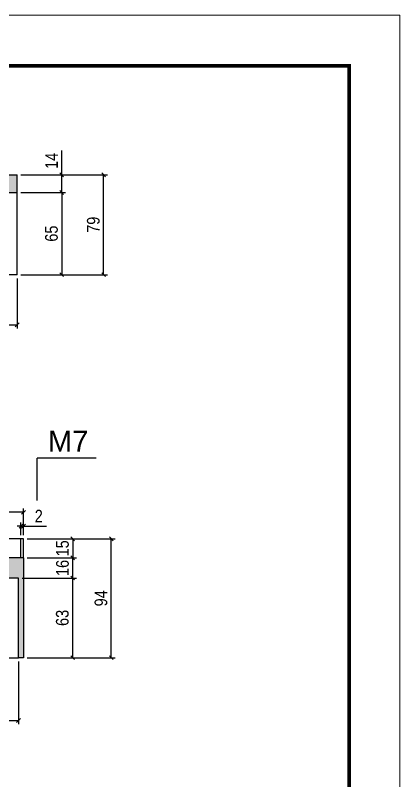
# Model space of a CAD drawing. Extents: x 2603 to 22413, y 1253 to 30260.
# Drawn here: x 5369 to 5673, y 17778 to 18383 of the extents above; entities that cross this region are included whole.
import ezdxf

# ---------------------------------------------------------------- set-up
doc = ezdxf.new("R2010")
doc.units = 0
doc.linetypes.add('DASHED', pattern=[0.75, 0.5, -0.25])
for name, color, linetype in [('COTA', 241, 'Continuous'), ('NOMENCLATURA', 7, 'Continuous'), ('Painéis', 200, 'Continuous')]:
    doc.layers.add(name, color=color, linetype=linetype)
doc.layers.add('Folhas', color=255, linetype='Continuous', lineweight=9)
doc.layers.add('SARRAFO DE PRESSAO', color=251, linetype='DASHED', lineweight=9)
doc.styles.add('COTA TECNICA', font='techl___.ttf', dxfattribs={"height": 10})
doc.styles.get("Standard").update_dxf_attribs({"font": 'arial.ttf'})
doc.dimstyles.new('PAINEL', dxfattribs={"dimtxt": 10, "dimasz": 3, "dimexe": 3, "dimexo": 3, "dimgap": 3, "dimtad": 1, "dimdec": 1, "dimzin": 12, "dimdsep": 46, "dimtxsty": 'COTA TECNICA', "dimblk1": 'OBLIQUE', "dimblk2": 'OBLIQUE', "dimsah": 1, "dimcen": 0.9, "dimclrd": 4, "dimclre": 4, "dimclrt": 240, "dimadec": 1, "dimazin": 3, "dimtfac": 1, "dimtdec": 1, "dimtmove": 0, "dimatfit": 3, "dimfxl": 1, "dimtolj": 1, "dimtzin": 12, "dimarcsym": 0})

# ---------------------------------------------------------------- blocks, each defined once
blk = doc.blocks.new('9999999999')
at = {"layer": 'Folhas'}
blk.add_lwpolyline([(98138.98, 34190.21), (99623.98, 34190.21), (99623.98, 35240.21), (98138.98, 35240.21)], close=True, dxfattribs=at)
at = {"layer": 'Folhas', "color": 30, "const_width": 3}
blk.add_lwpolyline([(98213.98, 34230.21), (99583.98, 34230.21), (99583.98, 35200.21), (98213.98, 35200.21)], close=True, dxfattribs=at)
blk = doc.blocks.new('_Oblique')
at = {"color": 0, "linetype": 'ByBlock', "lineweight": -2}
blk.add_line((-0.5, -0.5), (0.5, 0.5), dxfattribs=at)
blk = doc.blocks.new('*D2070')
at = {"layer": 'COTA', "color": 4, "linetype": 'ByBlock', "lineweight": -2, "transparency": 16777216}
for p, q in [((5373.19, 18243.3), (5408.44, 18243.3)), ((5405.44, 18243.3), (5405.44, 18178.3)), ((5373.19, 18178.3), (5408.44, 18178.3))]:
    blk.add_line(p, q, dxfattribs=at)
at = {"layer": 'Defpoints', "color": 0, "linetype": 'ByBlock', "transparency": 16777216}
for p in [(5370.19, 18243.3), (5370.19, 18178.3), (5405.44, 18178.3)]:
    blk.add_point(p, dxfattribs=at)
at = {"layer": 'COTA', "color": 4, "linetype": 'ByBlock', "lineweight": -2, "transparency": 16777216, "xscale": 3, "yscale": 3, "zscale": 3}
for p, rotation in [((5405.44, 18243.3), 90), ((5405.44, 18178.3), 270)]:
    blk.add_blockref('_Oblique', p, dxfattribs=dict(at, rotation=rotation))
at = {"layer": 'COTA', "color": 240, "linetype": 'ByBlock', "transparency": 16777216, "insert": (5397.33, 18210.8), "char_height": 10, "attachment_point": 5, "rotation": 90, "style": 'COTA TECNICA'}
blk.add_mtext('\\A1;65', dxfattribs=at)
blk = doc.blocks.new('*D2071')
at = {"layer": 'COTA', "color": 4, "linetype": 'ByBlock', "lineweight": -2, "transparency": 16777216}
for p, q in [((5405.44, 18257.3), (5405.44, 18276.41)), ((5373.19, 18257.3), (5408.44, 18257.3)), ((5405.44, 18243.3), (5405.44, 18257.3)), ((5373.19, 18243.3), (5408.44, 18243.3))]:
    blk.add_line(p, q, dxfattribs=at)
at = {"layer": 'Defpoints', "color": 0, "linetype": 'ByBlock', "transparency": 16777216}
for p in [(5370.19, 18257.3), (5405.44, 18257.3), (5370.19, 18243.3)]:
    blk.add_point(p, dxfattribs=at)
at = {"layer": 'COTA', "color": 4, "linetype": 'ByBlock', "lineweight": -2, "transparency": 16777216, "xscale": 3, "yscale": 3, "zscale": 3}
for p, rotation in [((5405.44, 18257.3), 90), ((5405.44, 18243.3), 270)]:
    blk.add_blockref('_Oblique', p, dxfattribs=dict(at, rotation=rotation))
at = {"layer": 'COTA', "color": 240, "linetype": 'ByBlock', "transparency": 16777216, "insert": (5397.37, 18268.35), "char_height": 10, "attachment_point": 5, "rotation": 90, "style": 'COTA TECNICA'}
blk.add_mtext('\\A1;14', dxfattribs=at)
blk = doc.blocks.new('*D2072')
at = {"layer": 'COTA', "color": 4, "linetype": 'ByBlock', "lineweight": -2, "transparency": 16777216}
for p, q in [((5373.19, 18257.3), (5441.59, 18257.3)), ((5438.59, 18178.3), (5438.59, 18257.3)), ((5373.19, 18178.3), (5441.59, 18178.3))]:
    blk.add_line(p, q, dxfattribs=at)
at = {"layer": 'Defpoints', "color": 0, "linetype": 'ByBlock', "transparency": 16777216}
for p in [(5370.19, 18257.3), (5438.59, 18257.3), (5370.19, 18178.3)]:
    blk.add_point(p, dxfattribs=at)
at = {"layer": 'COTA', "color": 4, "linetype": 'ByBlock', "lineweight": -2, "transparency": 16777216, "xscale": 3, "yscale": 3, "zscale": 3}
for p, rotation in [((5438.59, 18257.3), 90), ((5438.59, 18178.3), 270)]:
    blk.add_blockref('_Oblique', p, dxfattribs=dict(at, rotation=rotation))
at = {"layer": 'COTA', "color": 240, "linetype": 'ByBlock', "transparency": 16777216, "insert": (5430.48, 18217.8), "char_height": 10, "attachment_point": 5, "rotation": 90, "style": 'COTA TECNICA'}
blk.add_mtext('\\A1;79', dxfattribs=at)
blk = doc.blocks.new('*D2073')
at = {"layer": 'COTA', "color": 4, "linetype": 'ByBlock', "lineweight": -2, "transparency": 16777216}
for p, q in [((5280.19, 18175.3), (5280.19, 18135.69)), ((5370.19, 18175.3), (5370.19, 18135.69)), ((5280.19, 18138.69), (5370.19, 18138.69))]:
    blk.add_line(p, q, dxfattribs=at)
at = {"layer": 'Defpoints', "color": 0, "linetype": 'ByBlock', "transparency": 16777216}
for p in [(5280.19, 18178.3), (5370.19, 18178.3), (5370.19, 18138.69)]:
    blk.add_point(p, dxfattribs=at)
at = {"layer": 'COTA', "color": 4, "linetype": 'ByBlock', "lineweight": -2, "transparency": 16777216, "xscale": 3, "yscale": 3, "zscale": 3, "rotation": 180}
blk.add_blockref('_Oblique', (5280.19, 18138.69), dxfattribs=at)
at = {"layer": 'COTA', "color": 4, "linetype": 'ByBlock', "lineweight": -2, "transparency": 16777216, "xscale": 3, "yscale": 3, "zscale": 3}
blk.add_blockref('_Oblique', (5370.19, 18138.69), dxfattribs=at)
at = {"layer": 'COTA', "color": 240, "linetype": 'ByBlock', "transparency": 16777216, "insert": (5325.19, 18146.82), "char_height": 10, "attachment_point": 5, "style": 'COTA TECNICA'}
blk.add_mtext('\\A1;90', dxfattribs=at)
blk = doc.blocks.new('*D2076')
at = {"layer": 'COTA', "color": 4, "linetype": 'ByBlock', "lineweight": -2, "transparency": 16777216}
for p, q in [((5169.69, 17872.44), (5169.69, 17822.85)), ((5371.19, 17872.44), (5371.19, 17822.85)), ((5169.69, 17825.85), (5371.19, 17825.85))]:
    blk.add_line(p, q, dxfattribs=at)
at = {"layer": 'Defpoints', "color": 0, "linetype": 'ByBlock', "transparency": 16777216}
for p in [(5169.69, 17875.44), (5371.19, 17875.44), (5371.19, 17825.85)]:
    blk.add_point(p, dxfattribs=at)
at = {"layer": 'COTA', "color": 4, "linetype": 'ByBlock', "lineweight": -2, "transparency": 16777216, "xscale": 3, "yscale": 3, "zscale": 3, "rotation": 180}
blk.add_blockref('_Oblique', (5169.69, 17825.85), dxfattribs=at)
at = {"layer": 'COTA', "color": 4, "linetype": 'ByBlock', "lineweight": -2, "transparency": 16777216, "xscale": 3, "yscale": 3, "zscale": 3}
blk.add_blockref('_Oblique', (5371.19, 17825.85), dxfattribs=at)
at = {"layer": 'COTA', "color": 240, "linetype": 'ByBlock', "transparency": 16777216, "insert": (5270.44, 17833.96), "char_height": 10, "attachment_point": 5, "style": 'COTA TECNICA'}
blk.add_mtext('\\A1;201.5', dxfattribs=at)
blk = doc.blocks.new('*D2181')
at = {"layer": 'COTA', "color": 4, "linetype": 'ByBlock', "lineweight": -2, "transparency": 16777216}
for p, q in [((5202.69, 17972.44), (5202.69, 17993.45)), ((5375.19, 17972.44), (5375.19, 17993.45)), ((5375.19, 17990.45), (5202.69, 17990.45))]:
    blk.add_line(p, q, dxfattribs=at)
at = {"layer": 'Defpoints', "color": 0, "linetype": 'ByBlock', "transparency": 16777216}
for p in [(5202.69, 17990.45), (5202.69, 17969.44), (5375.19, 17969.44)]:
    blk.add_point(p, dxfattribs=at)
at = {"layer": 'COTA', "color": 4, "linetype": 'ByBlock', "lineweight": -2, "transparency": 16777216, "xscale": 3, "yscale": 3, "zscale": 3, "rotation": 180}
blk.add_blockref('_Oblique', (5202.69, 17990.45), dxfattribs=at)
at = {"layer": 'COTA', "color": 4, "linetype": 'ByBlock', "lineweight": -2, "transparency": 16777216, "xscale": 3, "yscale": 3, "zscale": 3}
blk.add_blockref('_Oblique', (5375.19, 17990.45), dxfattribs=at)
at = {"layer": 'COTA', "color": 240, "linetype": 'ByBlock', "transparency": 16777216, "insert": (5288.94, 17998.56), "char_height": 10, "attachment_point": 5, "style": 'COTA TECNICA'}
blk.add_mtext('\\A1;172.5', dxfattribs=at)
blk = doc.blocks.new('*D2182')
at = {"layer": 'COTA', "color": 4, "linetype": 'ByBlock', "lineweight": -2, "transparency": 16777216}
for p, q in [((5373.19, 17972.44), (5373.19, 17982.44)), ((5375.19, 17972.44), (5375.19, 17982.44)), ((5373.19, 17979.44), (5370.19, 17979.44)), ((5373.19, 17979.44), (5375.19, 17979.44)), ((5375.19, 17979.44), (5393.3, 17979.44))]:
    blk.add_line(p, q, dxfattribs=at)
at = {"layer": 'Defpoints', "color": 0, "linetype": 'ByBlock', "transparency": 16777216}
for p in [(5375.19, 17979.44), (5373.19, 17969.44), (5375.19, 17969.44)]:
    blk.add_point(p, dxfattribs=at)
at = {"layer": 'COTA', "color": 4, "linetype": 'ByBlock', "lineweight": -2, "transparency": 16777216, "xscale": 3, "yscale": 3, "zscale": 3}
blk.add_blockref('_Oblique', (5373.19, 17979.44), dxfattribs=at)
at = {"layer": 'COTA', "color": 4, "linetype": 'ByBlock', "lineweight": -2, "transparency": 16777216, "xscale": 3, "yscale": 3, "zscale": 3, "rotation": 180}
blk.add_blockref('_Oblique', (5375.19, 17979.44), dxfattribs=at)
at = {"layer": 'COTA', "color": 240, "linetype": 'ByBlock', "transparency": 16777216, "insert": (5387.25, 17987.44), "char_height": 10, "attachment_point": 5, "style": 'COTA TECNICA'}
blk.add_mtext('\\A1;2', dxfattribs=at)
blk = doc.blocks.new('*D2185')
at = {"layer": 'COTA', "color": 4, "linetype": 'ByBlock', "lineweight": -2, "transparency": 16777216}
for p, q in [((5374.19, 17938.44), (5417.16, 17938.44)), ((5414.16, 17875.44), (5414.16, 17938.44)), ((5378.19, 17875.44), (5417.16, 17875.44))]:
    blk.add_line(p, q, dxfattribs=at)
at = {"layer": 'Defpoints', "color": 0, "linetype": 'ByBlock', "transparency": 16777216}
for p in [(5371.19, 17938.44), (5414.16, 17938.44), (5375.19, 17875.44)]:
    blk.add_point(p, dxfattribs=at)
at = {"layer": 'COTA', "color": 4, "linetype": 'ByBlock', "lineweight": -2, "transparency": 16777216, "xscale": 3, "yscale": 3, "zscale": 3}
for p, rotation in [((5414.16, 17938.44), 90), ((5414.16, 17875.44), 270)]:
    blk.add_blockref('_Oblique', p, dxfattribs=dict(at, rotation=rotation))
at = {"layer": 'COTA', "color": 240, "linetype": 'ByBlock', "transparency": 16777216, "insert": (5405.94, 17906.94), "char_height": 10, "attachment_point": 5, "rotation": 90, "style": 'COTA TECNICA'}
blk.add_mtext('\\A1;63', dxfattribs=at)
blk = doc.blocks.new('*D2186')
at = {"layer": 'COTA', "color": 4, "linetype": 'ByBlock', "lineweight": -2, "transparency": 16777216}
for p, q in [((5378.19, 17954.44), (5417.16, 17954.44)), ((5414.16, 17938.44), (5414.16, 17954.44)), ((5374.19, 17938.44), (5417.16, 17938.44))]:
    blk.add_line(p, q, dxfattribs=at)
at = {"layer": 'Defpoints', "color": 0, "linetype": 'ByBlock', "transparency": 16777216}
for p in [(5375.19, 17954.44), (5414.16, 17954.44), (5371.19, 17938.44)]:
    blk.add_point(p, dxfattribs=at)
at = {"layer": 'COTA', "color": 4, "linetype": 'ByBlock', "lineweight": -2, "transparency": 16777216, "xscale": 3, "yscale": 3, "zscale": 3}
for p, rotation in [((5414.16, 17954.44), 90), ((5414.16, 17938.44), 270)]:
    blk.add_blockref('_Oblique', p, dxfattribs=dict(at, rotation=rotation))
at = {"layer": 'COTA', "color": 240, "linetype": 'ByBlock', "transparency": 16777216, "insert": (5406.06, 17946.44), "char_height": 10, "attachment_point": 5, "rotation": 90, "style": 'COTA TECNICA'}
blk.add_mtext('\\A1;16', dxfattribs=at)
blk = doc.blocks.new('*D2187')
at = {"layer": 'COTA', "color": 4, "linetype": 'ByBlock', "lineweight": -2, "transparency": 16777216}
for p, q in [((5378.19, 17969.44), (5417.16, 17969.44)), ((5414.16, 17969.44), (5414.16, 17954.44)), ((5378.19, 17954.44), (5417.16, 17954.44))]:
    blk.add_line(p, q, dxfattribs=at)
at = {"layer": 'Defpoints', "color": 0, "linetype": 'ByBlock', "transparency": 16777216}
for p in [(5375.19, 17969.44), (5375.19, 17954.44), (5414.16, 17954.44)]:
    blk.add_point(p, dxfattribs=at)
at = {"layer": 'COTA', "color": 4, "linetype": 'ByBlock', "lineweight": -2, "transparency": 16777216, "xscale": 3, "yscale": 3, "zscale": 3}
for p, rotation in [((5414.16, 17969.44), 90), ((5414.16, 17954.44), 270)]:
    blk.add_blockref('_Oblique', p, dxfattribs=dict(at, rotation=rotation))
at = {"layer": 'COTA', "color": 240, "linetype": 'ByBlock', "transparency": 16777216, "insert": (5406.05, 17961.94), "char_height": 10, "attachment_point": 5, "rotation": 90, "style": 'COTA TECNICA'}
blk.add_mtext('\\A1;15', dxfattribs=at)
blk = doc.blocks.new('*D2188')
at = {"layer": 'COTA', "color": 4, "linetype": 'ByBlock', "lineweight": -2, "transparency": 16777216}
for p, q in [((5378.19, 17969.44), (5447.62, 17969.44)), ((5444.62, 17875.44), (5444.62, 17969.44)), ((5378.19, 17875.44), (5447.62, 17875.44))]:
    blk.add_line(p, q, dxfattribs=at)
at = {"layer": 'Defpoints', "color": 0, "linetype": 'ByBlock', "transparency": 16777216}
for p in [(5375.19, 17969.44), (5444.62, 17969.44), (5375.19, 17875.44)]:
    blk.add_point(p, dxfattribs=at)
at = {"layer": 'COTA', "color": 4, "linetype": 'ByBlock', "lineweight": -2, "transparency": 16777216, "xscale": 3, "yscale": 3, "zscale": 3}
for p, rotation in [((5444.62, 17969.44), 90), ((5444.62, 17875.44), 270)]:
    blk.add_blockref('_Oblique', p, dxfattribs=dict(at, rotation=rotation))
at = {"layer": 'COTA', "color": 240, "linetype": 'ByBlock', "transparency": 16777216, "insert": (5436.52, 17922.44), "char_height": 10, "attachment_point": 5, "rotation": 90, "style": 'COTA TECNICA'}
blk.add_mtext('\\A1;94', dxfattribs=at)

msp = doc.modelspace()

# ---------------------------------------------------------------- hatches: boundary and pattern name
at = {"layer": 'COTA', "linetype": 'ByBlock'}
h = msp.add_hatch(dxfattribs=at)
h.set_pattern_fill('AR-CONC', color=256, scale=0.03)
h.set_pattern_definition([(50, (-126439.7963, -5371.0305), (5.46554007, -0.47817257), [0.5715, -6.2865]), (355, (-126439.7963, -5371.0305), (-1.05730264, 5.73170536), [0.4572, -5.02921753]), (100.4514447, (-126439.341, -5371.0704), (4.40823741, 5.25353256), [0.48570026, -5.34270734]), (46.1842, (-126439.796, -5369.5065), (8.13237123, -1.26126984), [0.85725, -9.42975]), (96.6355576, (-126439.1186, -5369.612), (7.122124, 7.42278374), [0.7285507, -8.01406824]), (351.184151, (-126439.796, -5369.5065), (7.122124, 7.42278374), [0.685799, -7.54379196]), (21, (-126439.0343, -5369.8875), (4.54843174, -3.06795595), [0.5715, -6.2865]), (326, (-126439.0343, -5369.8875), (1.85406085, 5.52563898), [0.4572, -5.0292]), (71.451445, (-126438.655, -5370.143), (6.40249258, 2.45768307), [0.48570026, -5.34269813]), (37.5, (-126439.7963, -5371.0305), (0.092658098, 2.536651166), [0, -4.96824, 0, -5.1054, 0, -5.04825]), (7.5, (-126439.7963, -5371.0305), (2.004589875, 3.005417245), [0, -2.91084, 0, -4.85394, 0, -1.92405]), (327.5, (-126441.4955, -5371.0305), (4.067717855, -0.17186232), [0, -1.905, 0, -5.9436, 0, -7.8867]), (317.5, (-126442.2575, -5371.0305), (4.44387544, 0.76279473), [0, -2.4765, 0, -3.94716, 0, -5.6007])])
h.paths.add_polyline_path([(5252.19, 18208.3), (5280.19, 18208.3), (5280.19, 18243.3), (5370.19, 18243.3), (5370.19, 18257.3), (5280.19, 18257.3), (5280.19, 18272.3), (4815.19, 18272.3), (4815.19, 18256.3), (5252.19, 18256.3)])
h = msp.add_hatch(dxfattribs=at)
h.set_pattern_fill('AR-CONC', color=256, scale=0.03)
h.set_pattern_definition([(50, (-126369.5517, -5420.597), (5.46554007, -0.47817257), [0.5715, -6.2865]), (355, (-126369.552, -5420.597), (-1.05730264, 5.73170536), [0.4572, -5.02921753]), (100.4514447, (-126369.096, -5420.637), (4.40823741, 5.25353256), [0.48570026, -5.34270734]), (46.1842, (-126369.552, -5419.073), (8.13237123, -1.26126984), [0.85725, -9.42975]), (96.6355576, (-126368.874, -5419.178), (7.122124, 7.42278374), [0.7285507, -8.01406824]), (351.184151, (-126369.552, -5419.073), (7.122124, 7.42278374), [0.685799, -7.54379196]), (21, (-126368.7897, -5419.454), (4.54843174, -3.06795595), [0.5715, -6.2865]), (326, (-126368.79, -5419.454), (1.85406085, 5.52563898), [0.4572, -5.0292]), (71.451445, (-126368.4107, -5419.71), (6.40249258, 2.45768307), [0.48570026, -5.34269813]), (37.5, (-126369.5517, -5420.5972), (0.092658098, 2.536651166), [0, -4.96824, 0, -5.1054, 0, -5.04825]), (7.5, (-126369.5517, -5420.5972), (2.004589875, 3.005417245), [0, -2.91084, 0, -4.85394, 0, -1.92405]), (327.5, (-126371.251, -5420.5972), (4.067717855, -0.17186232), [0, -1.905, 0, -5.9436, 0, -7.8867]), (317.5, (-126372.013, -5420.5972), (4.44387544, 0.76279473), [0, -2.4765, 0, -3.94716, 0, -5.6007])])
h.paths.add_polyline_path([(5169.69, 17905.44), (5202.69, 17905.44), (5202.69, 17938.44), (5371.19, 17938.44), (5371.19, 17875.44), (5375.19, 17875.44), (5375.19, 17954.44), (5202.69, 17954.44), (5202.69, 17969.44), (4906.19, 17969.44), (4906.19, 17954.44), (4815.19, 17954.44), (4815.19, 17940.44), (4906.19, 17940.44), (4906.19, 17905.44), (4934.19, 17905.44), (4934.19, 17955.44), (5169.69, 17955.44)])

# ---------------------------------------------------------------- linework, layer by layer
for p, q in [((5280.19, 18257.3), (5370.19, 18257.3)), ((5370.19, 18243.3), (5370.19, 18257.3)), ((5375.19, 17954.44), (5375.19, 17875.44)), ((5375.19, 17875.44), (5371.19, 17875.44))]:
    msp.add_line(p, q, dxfattribs=at)
at = {"layer": 'NOMENCLATURA', "linetype": 'Continuous'}
for p in [(5386.01, 17999.89), (5432.61, 18033.15)]:
    msp.add_line(p, (5386.01, 18033.15), dxfattribs=at)
at = {"layer": 'Painéis', "linetype": 'Continuous'}
for p, q in [((5280.19, 18243.3), (5370.19, 18243.3)), ((5370.19, 18178.3), (5370.19, 18243.3)), ((5370.19, 18178.3), (4815.19, 18178.3)), ((5375.19, 17969.44), (5202.69, 17969.44)), ((5373.19, 17954.44), (5373.19, 17969.44)), ((5375.19, 17954.44), (5375.19, 17969.44)), ((5375.19, 17954.44), (5202.69, 17954.44)), ((5371.19, 17938.44), (5202.69, 17938.44)), ((5371.19, 17875.44), (5371.19, 17938.44)), ((4815.19, 17875.44), (5371.19, 17875.44))]:
    msp.add_line(p, q, dxfattribs=at)

# ---------------------------------------------------------------- block references
at = {"layer": 'SARRAFO DE PRESSAO', "color": 6, "linetype": 'ByBlock'}
msp.add_blockref('9999999999', (-93951.01, -16856.78), dxfattribs=at)

# ---------------------------------------------------------------- texts
at = {"layer": 'NOMENCLATURA', "linetype": 'Continuous'}
msp.add_text('M7', height=16.5, dxfattribs=at).set_placement((5394.51, 18038.48))

# ---------------------------------------------------------------- dimensions: what is measured, and where the dimension line sits
at = {"layer": 'COTA', "linetype": 'ByBlock'}
for base, p1, p2, picture, middle in [((5405.44, 18257.3), (5370.19, 18243.3), (5370.19, 18257.3), '*D2071', (5397.37, 18268.35)), ((5438.59, 18257.3), (5370.19, 18178.3), (5370.19, 18257.3), '*D2072', (5430.48, 18217.8)), ((5405.44, 18178.3), (5370.19, 18243.3), (5370.19, 18178.3), '*D2070', (5397.33, 18210.8)), ((5444.62, 17969.44), (5375.19, 17875.44), (5375.19, 17969.44), '*D2188', (5436.52, 17922.44)), ((5414.16, 17938.44), (5375.19, 17875.44), (5371.19, 17938.44), '*D2185', (5405.94, 17906.94))]:
    dim = msp.add_linear_dim(base=base, p1=p1, p2=p2, angle=90, dimstyle='PAINEL', dxfattribs=at)
    dim.commit()
    dim.dimension.update_dxf_attribs({"geometry": picture, "text_midpoint": middle})
for base, p1, p2, picture, middle in [((5370.19, 18138.69), (5280.19, 18178.3), (5370.19, 18178.3), '*D2073', (5325.19, 18146.82)), ((5202.69, 17990.45), (5375.19, 17969.44), (5202.69, 17969.44), '*D2181', (5288.94, 17998.56)), ((5375.19, 17979.44), (5373.19, 17969.44), (5375.19, 17969.44), '*D2182', (5387.25, 17987.44)), ((5371.19, 17825.85), (5169.69, 17875.44), (5371.19, 17875.44), '*D2076', (5270.44, 17833.96))]:
    dim = msp.add_linear_dim(base=base, p1=p1, p2=p2, dimstyle='PAINEL', dxfattribs=at)
    dim.commit()
    dim.dimension.update_dxf_attribs({"geometry": picture, "text_midpoint": middle})
for p1, picture, middle in [((5375.19, 17969.44), '*D2187', (5414.16, 17961.94)), ((5371.19, 17938.44), '*D2186', (5414.16, 17946.44))]:
    dim = msp.add_linear_dim(base=(5414.16, 17954.44), p1=p1, p2=(5375.19, 17954.44), angle=90, dimstyle='PAINEL', dxfattribs=at)
    dim.commit()
    dim.dimension.update_dxf_attribs({"geometry": picture, "text_midpoint": middle, "dimtype": 160})

doc.saveas('drawing.dxf')
